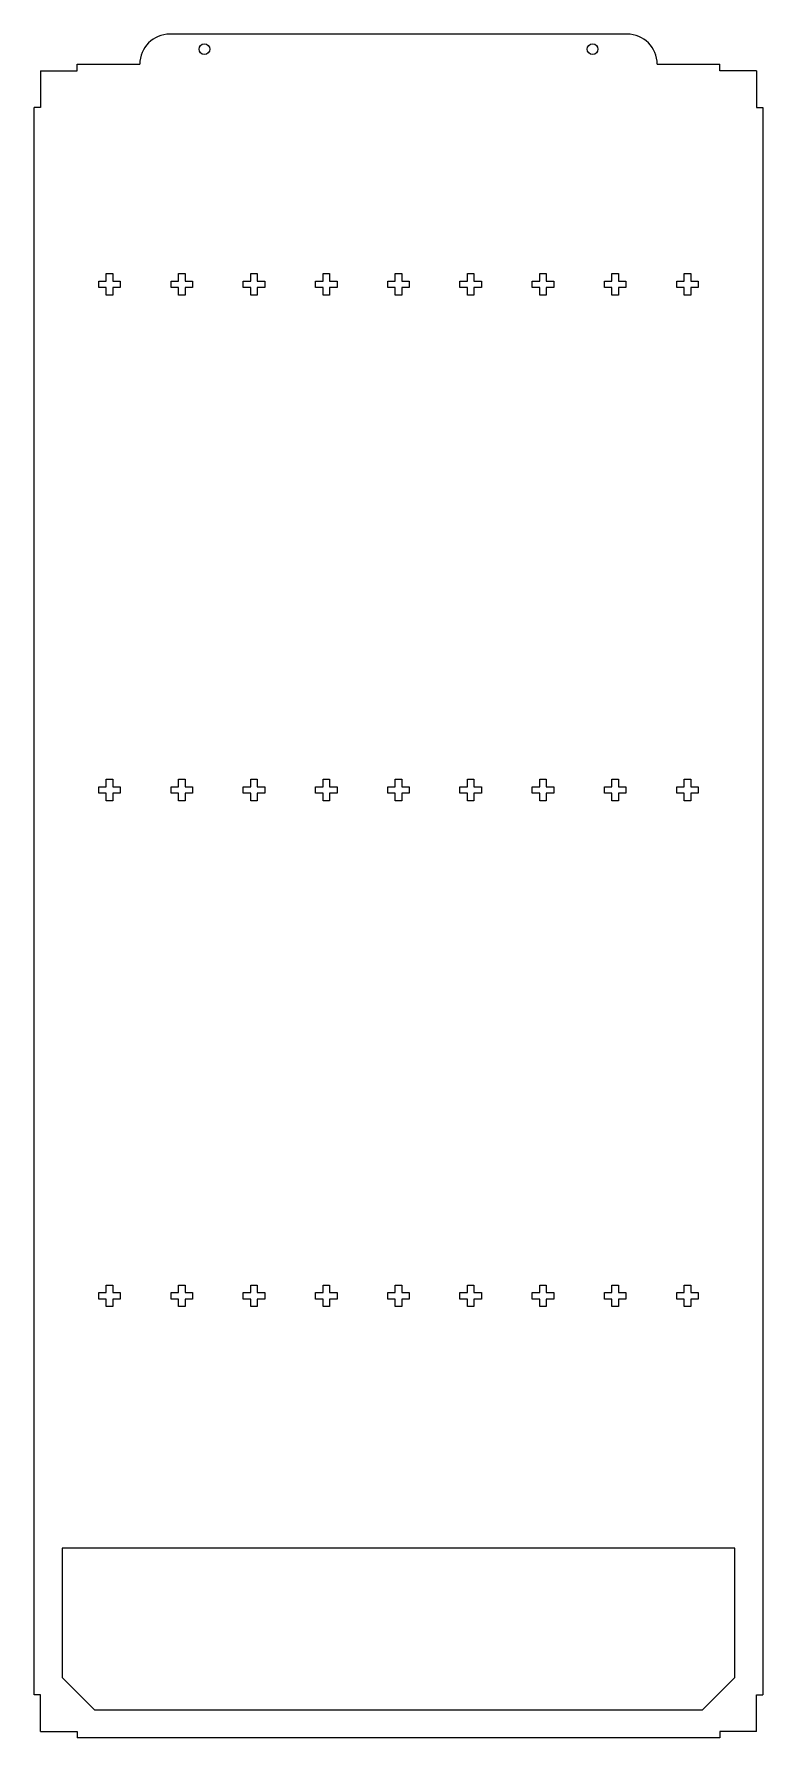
# Model space of a CAD drawing. Header units: millimetres. Extents: x 0 to 338, y -776 to 14.
import ezdxf

# ---------------------------------------------------------------- set-up
doc = ezdxf.new("R2010")
doc.units = ezdxf.units.MM
doc.layers.get('0').update_dxf_attribs({"color": 253, "lineweight": 70, "true_color": 0x8faf8f})

msp = doc.modelspace()

# ---------------------------------------------------------------- linework, layer by layer
at = {"color": 98, "lineweight": -3, "true_color": 0x054805}
for p, q in [((275, 14), (63, 14)), ((20, 0), (49, 0)), ((20, -3), (20, 0)), ((289, 0), (318, 0)), ((318, -3), (318, 0)), ((3, -3), (20, -3)), ((3, -3), (3, -20)), ((335, -3), (318, -3)), ((335, -3), (335, -20)), ((3, -20), (0, -20)), ((0, -756), (0, -20)), ((335, -20), (338, -20)), ((338, -20), (338, -756)), ((30, -100.5), (33.5, -100.5)), ((30, -103.5), (30, -100.5)), ((33.5, -100.5), (33.5, -97)), ((33.5, -97), (36.5, -97)), ((36.5, -97), (36.5, -100.5)), ((36.5, -100.5), (40, -100.5)), ((40, -100.5), (40, -103.5)), ((63.5, -103.5), (63.5, -100.5)), ((63.5, -100.5), (67, -100.5)), ((67, -100.5), (67, -97)), ((67, -97), (70, -97)), ((70, -97), (70, -100.5)), ((70, -100.5), (73.5, -100.5)), ((73.5, -100.5), (73.5, -103.5)), ((97, -103.5), (97, -100.5)), ((97, -100.5), (100.5, -100.5)), ((100.5, -100.5), (100.5, -97)), ((100.5, -97), (103.5, -97)), ((103.5, -97), (103.5, -100.5)), ((103.5, -100.5), (107, -100.5)), ((107, -100.5), (107, -103.5)), ((130.5, -103.5), (130.5, -100.5)), ((130.5, -100.5), (134, -100.5)), ((134, -100.5), (134, -97)), ((134, -97), (137, -97)), ((137, -97), (137, -100.5)), ((137, -100.5), (140.5, -100.5)), ((140.5, -100.5), (140.5, -103.5)), ((164, -100.5), (167.5, -100.5)), ((164, -103.5), (164, -100.5)), ((167.5, -100.5), (167.5, -97)), ((167.5, -97), (170.5, -97)), ((170.5, -97), (170.5, -100.5)), ((170.5, -100.5), (174, -100.5)), ((174, -100.5), (174, -103.5)), ((197.5, -103.5), (197.5, -100.5)), ((197.5, -100.5), (201, -100.5)), ((201, -100.5), (201, -97)), ((201, -97), (204, -97)), ((204, -97), (204, -100.5)), ((204, -100.5), (207.5, -100.5)), ((207.5, -100.5), (207.5, -103.5)), ((231, -103.5), (231, -100.5)), ((231, -100.5), (234.5, -100.5)), ((234.5, -100.5), (234.5, -97)), ((234.5, -97), (237.5, -97)), ((237.5, -97), (237.5, -100.5)), ((237.5, -100.5), (241, -100.5)), ((241, -100.5), (241, -103.5)), ((264.5, -103.5), (264.5, -100.5)), ((264.5, -100.5), (268, -100.5)), ((268, -100.5), (268, -97)), ((268, -97), (271, -97)), ((271, -97), (271, -100.5)), ((271, -100.5), (274.5, -100.5)), ((274.5, -100.5), (274.5, -103.5)), ((298, -103.5), (298, -100.5)), ((298, -100.5), (301.5, -100.5)), ((301.5, -100.5), (301.5, -97)), ((301.5, -97), (304.5, -97)), ((304.5, -97), (304.5, -100.5)), ((304.5, -100.5), (308, -100.5)), ((308, -100.5), (308, -103.5)), ((33.5, -103.5), (30, -103.5)), ((33.5, -107), (33.5, -103.5)), ((36.5, -107), (33.5, -107)), ((40, -103.5), (36.5, -103.5)), ((36.5, -103.5), (36.5, -107)), ((67, -103.5), (63.5, -103.5)), ((67, -107), (67, -103.5)), ((70, -107), (67, -107)), ((73.5, -103.5), (70, -103.5)), ((70, -103.5), (70, -107)), ((100.5, -103.5), (97, -103.5)), ((100.5, -107), (100.5, -103.5)), ((103.5, -107), (100.5, -107)), ((107, -103.5), (103.5, -103.5)), ((103.5, -103.5), (103.5, -107)), ((134, -103.5), (130.5, -103.5)), ((134, -107), (134, -103.5)), ((137, -107), (134, -107)), ((140.5, -103.5), (137, -103.5)), ((137, -103.5), (137, -107)), ((167.5, -103.5), (164, -103.5)), ((167.5, -107), (167.5, -103.5)), ((170.5, -107), (167.5, -107)), ((174, -103.5), (170.5, -103.5)), ((170.5, -103.5), (170.5, -107)), ((201, -103.5), (197.5, -103.5)), ((201, -107), (201, -103.5)), ((204, -107), (201, -107)), ((207.5, -103.5), (204, -103.5)), ((204, -103.5), (204, -107)), ((234.5, -103.5), (231, -103.5)), ((234.5, -107), (234.5, -103.5)), ((237.5, -107), (234.5, -107)), ((241, -103.5), (237.5, -103.5)), ((237.5, -103.5), (237.5, -107)), ((268, -103.5), (264.5, -103.5)), ((268, -107), (268, -103.5)), ((271, -107), (268, -107)), ((274.5, -103.5), (271, -103.5)), ((271, -103.5), (271, -107)), ((301.5, -103.5), (298, -103.5)), ((301.5, -107), (301.5, -103.5)), ((304.5, -107), (301.5, -107)), ((308, -103.5), (304.5, -103.5)), ((304.5, -103.5), (304.5, -107)), ((33.5, -335), (33.5, -331.5)), ((33.5, -331.5), (36.5, -331.5)), ((36.5, -331.5), (36.5, -335)), ((67, -335), (67, -331.5)), ((67, -331.5), (70, -331.5)), ((70, -331.5), (70, -335)), ((100.5, -335), (100.5, -331.5)), ((100.5, -331.5), (103.5, -331.5)), ((103.5, -331.5), (103.5, -335)), ((134, -335), (134, -331.5)), ((134, -331.5), (137, -331.5)), ((137, -331.5), (137, -335)), ((167.5, -335), (167.5, -331.5)), ((167.5, -331.5), (170.5, -331.5)), ((170.5, -331.5), (170.5, -335)), ((201, -335), (201, -331.5)), ((201, -331.5), (204, -331.5)), ((204, -331.5), (204, -335)), ((234.5, -335), (234.5, -331.5)), ((234.5, -331.5), (237.5, -331.5)), ((237.5, -331.5), (237.5, -335)), ((268, -335), (268, -331.5)), ((268, -331.5), (271, -331.5)), ((271, -331.5), (271, -335)), ((301.5, -335), (301.5, -331.5)), ((301.5, -331.5), (304.5, -331.5)), ((304.5, -331.5), (304.5, -335)), ((30, -338), (30, -335)), ((30, -335), (33.5, -335)), ((33.5, -338), (30, -338)), ((33.5, -341.5), (33.5, -338)), ((36.5, -335), (40, -335)), ((40, -338), (36.5, -338)), ((36.5, -338), (36.5, -341.5)), ((40, -335), (40, -338)), ((63.5, -338), (63.5, -335)), ((63.5, -335), (67, -335)), ((67, -338), (63.5, -338)), ((67, -341.5), (67, -338)), ((70, -335), (73.5, -335)), ((73.5, -338), (70, -338)), ((70, -338), (70, -341.5)), ((73.5, -335), (73.5, -338)), ((97, -338), (97, -335)), ((97, -335), (100.5, -335)), ((100.5, -338), (97, -338)), ((100.5, -341.5), (100.5, -338)), ((103.5, -335), (107, -335)), ((107, -338), (103.5, -338)), ((103.5, -338), (103.5, -341.5)), ((107, -335), (107, -338)), ((130.5, -338), (130.5, -335)), ((130.5, -335), (134, -335)), ((134, -338), (130.5, -338)), ((134, -341.5), (134, -338)), ((137, -335), (140.5, -335)), ((140.5, -338), (137, -338)), ((137, -338), (137, -341.5)), ((140.5, -335), (140.5, -338)), ((164, -338), (164, -335)), ((164, -335), (167.5, -335)), ((167.5, -338), (164, -338)), ((167.5, -341.5), (167.5, -338)), ((170.5, -335), (174, -335)), ((174, -338), (170.5, -338)), ((170.5, -338), (170.5, -341.5)), ((174, -335), (174, -338)), ((197.5, -338), (197.5, -335)), ((197.5, -335), (201, -335)), ((201, -338), (197.5, -338)), ((201, -341.5), (201, -338)), ((204, -335), (207.5, -335)), ((207.5, -338), (204, -338)), ((204, -338), (204, -341.5)), ((207.5, -335), (207.5, -338)), ((231, -338), (231, -335)), ((231, -335), (234.5, -335)), ((234.5, -338), (231, -338)), ((234.5, -341.5), (234.5, -338)), ((237.5, -335), (241, -335)), ((241, -338), (237.5, -338)), ((237.5, -338), (237.5, -341.5)), ((241, -335), (241, -338)), ((264.5, -338), (264.5, -335)), ((264.5, -335), (268, -335)), ((268, -338), (264.5, -338)), ((268, -341.5), (268, -338)), ((271, -335), (274.5, -335)), ((274.5, -338), (271, -338)), ((271, -338), (271, -341.5)), ((274.5, -335), (274.5, -338)), ((298, -338), (298, -335)), ((298, -335), (301.5, -335)), ((301.5, -338), (298, -338)), ((301.5, -341.5), (301.5, -338)), ((304.5, -335), (308, -335)), ((308, -338), (304.5, -338)), ((304.5, -338), (304.5, -341.5)), ((308, -335), (308, -338)), ((36.5, -341.5), (33.5, -341.5)), ((70, -341.5), (67, -341.5)), ((103.5, -341.5), (100.5, -341.5)), ((137, -341.5), (134, -341.5)), ((170.5, -341.5), (167.5, -341.5)), ((204, -341.5), (201, -341.5)), ((237.5, -341.5), (234.5, -341.5)), ((271, -341.5), (268, -341.5)), ((304.5, -341.5), (301.5, -341.5)), ((33.5, -569.5), (33.5, -566)), ((33.5, -566), (36.5, -566)), ((36.5, -566), (36.5, -569.5)), ((67, -569.5), (67, -566)), ((67, -566), (70, -566)), ((70, -566), (70, -569.5)), ((100.5, -569.5), (100.5, -566)), ((100.5, -566), (103.5, -566)), ((103.5, -566), (103.5, -569.5)), ((134, -569.5), (134, -566)), ((134, -566), (137, -566)), ((137, -566), (137, -569.5)), ((167.5, -569.5), (167.5, -566)), ((167.5, -566), (170.5, -566)), ((170.5, -566), (170.5, -569.5)), ((201, -569.5), (201, -566)), ((201, -566), (204, -566)), ((204, -566), (204, -569.5)), ((234.5, -569.5), (234.5, -566)), ((234.5, -566), (237.5, -566)), ((237.5, -566), (237.5, -569.5)), ((268, -569.5), (268, -566)), ((268, -566), (271, -566)), ((271, -566), (271, -569.5)), ((301.5, -569.5), (301.5, -566)), ((301.5, -566), (304.5, -566)), ((304.5, -566), (304.5, -569.5)), ((30, -572.5), (30, -569.5)), ((30, -569.5), (33.5, -569.5)), ((33.5, -572.5), (30, -572.5)), ((33.5, -576), (33.5, -572.5)), ((36.5, -576), (33.5, -576)), ((36.5, -569.5), (40, -569.5)), ((40, -572.5), (36.5, -572.5)), ((36.5, -572.5), (36.5, -576)), ((40, -569.5), (40, -572.5)), ((63.5, -572.5), (63.5, -569.5)), ((63.5, -569.5), (67, -569.5)), ((67, -572.5), (63.5, -572.5)), ((67, -576), (67, -572.5)), ((70, -576), (67, -576)), ((70, -569.5), (73.5, -569.5)), ((70, -572.5), (70, -576)), ((73.5, -572.5), (70, -572.5)), ((73.5, -569.5), (73.5, -572.5)), ((97, -572.5), (97, -569.5)), ((97, -569.5), (100.5, -569.5)), ((100.5, -572.5), (97, -572.5)), ((100.5, -576), (100.5, -572.5)), ((103.5, -576), (100.5, -576)), ((103.5, -569.5), (107, -569.5)), ((107, -572.5), (103.5, -572.5)), ((103.5, -572.5), (103.5, -576)), ((107, -569.5), (107, -572.5)), ((130.5, -572.5), (130.5, -569.5)), ((130.5, -569.5), (134, -569.5)), ((134, -572.5), (130.5, -572.5)), ((134, -576), (134, -572.5)), ((137, -576), (134, -576)), ((137, -569.5), (140.5, -569.5)), ((140.5, -572.5), (137, -572.5)), ((137, -572.5), (137, -576)), ((140.5, -569.5), (140.5, -572.5)), ((164, -572.5), (164, -569.5)), ((164, -569.5), (167.5, -569.5)), ((167.5, -572.5), (164, -572.5)), ((167.5, -576), (167.5, -572.5)), ((170.5, -576), (167.5, -576)), ((170.5, -569.5), (174, -569.5)), ((174, -572.5), (170.5, -572.5)), ((170.5, -572.5), (170.5, -576)), ((174, -569.5), (174, -572.5)), ((197.5, -569.5), (201, -569.5)), ((197.5, -572.5), (197.5, -569.5)), ((201, -572.5), (197.5, -572.5)), ((201, -576), (201, -572.5)), ((204, -576), (201, -576)), ((204, -569.5), (207.5, -569.5)), ((207.5, -572.5), (204, -572.5)), ((204, -572.5), (204, -576)), ((207.5, -569.5), (207.5, -572.5)), ((231, -572.5), (231, -569.5)), ((231, -569.5), (234.5, -569.5)), ((234.5, -572.5), (231, -572.5)), ((234.5, -576), (234.5, -572.5)), ((237.5, -576), (234.5, -576)), ((237.5, -569.5), (241, -569.5)), ((241, -572.5), (237.5, -572.5)), ((237.5, -572.5), (237.5, -576)), ((241, -569.5), (241, -572.5)), ((264.5, -572.5), (264.5, -569.5)), ((264.5, -569.5), (268, -569.5)), ((268, -572.5), (264.5, -572.5)), ((268, -576), (268, -572.5)), ((271, -576), (268, -576)), ((271, -569.5), (274.5, -569.5)), ((274.5, -572.5), (271, -572.5)), ((271, -572.5), (271, -576)), ((274.5, -569.5), (274.5, -572.5)), ((298, -572.5), (298, -569.5)), ((298, -569.5), (301.5, -569.5)), ((301.5, -572.5), (298, -572.5)), ((301.5, -576), (301.5, -572.5)), ((304.5, -576), (301.5, -576)), ((304.5, -569.5), (308, -569.5)), ((308, -572.5), (304.5, -572.5)), ((304.5, -572.5), (304.5, -576)), ((308, -569.5), (308, -572.5)), ((13, -688), (13, -748)), ((325, -688), (13, -688)), ((325, -748), (325, -688)), ((13, -748), (28, -763)), ((310, -763), (325, -748)), ((3, -756), (0, -756)), ((3, -773), (3, -756)), ((335, -773), (335, -756)), ((335, -756), (338, -756)), ((28, -763), (310, -763)), ((3, -773), (20, -773)), ((20, -773), (20, -776)), ((335, -773), (318, -773)), ((318, -773), (318, -776)), ((318, -776), (20, -776))]:
    msp.add_line(p, q, dxfattribs=at)
for centre in [(79, 7), (259, 7)]:
    msp.add_circle(centre, 2.5, dxfattribs=at)
for centre, start, end in [((63, 0), 90, 180), ((275, 0), 0.00923, 90)]:
    msp.add_arc(centre, 14, start, end, dxfattribs=at)

doc.saveas('drawing.dxf')
